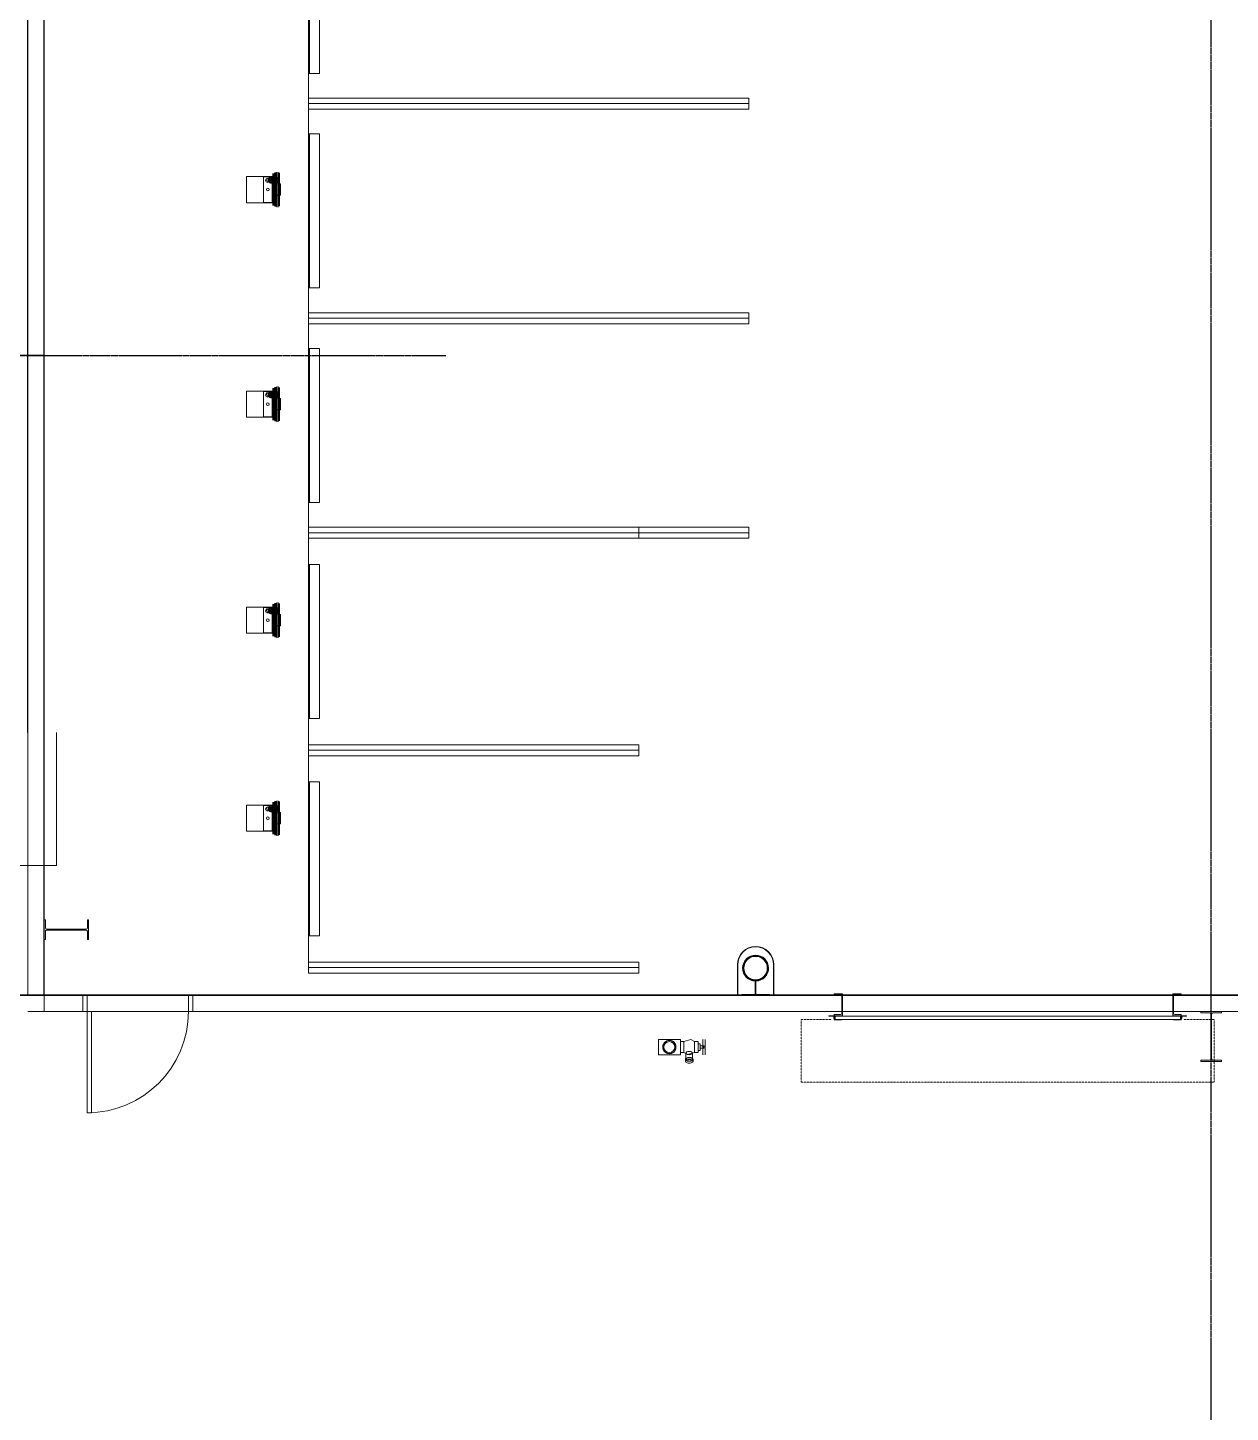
# Model space of a CAD drawing. Header units: millimetres. Extents: x -637480 to 299894, y -125373 to 39000.
# Drawn here: x 121070 to 131991, y -3792 to 8790 of the extents above; entities that cross this region are included whole.
import ezdxf

# ---------------------------------------------------------------- set-up
doc = ezdxf.new("R2010")
doc.units = ezdxf.units.MM
for name, pattern in [('Xref building Toll$0$_SBA Dash - Tight', [1.6, 1, -0.6]), ('Xref building Toll$0$CENTER', [7, 4, -1, 1, -1]), ('Xref building Toll$0$Grid Line', [22.225, 12.7, -3.175, 3.175, -3.175])]:
    doc.linetypes.add(name, pattern=pattern)
for name, color, linetype, lineweight in [('AM_BOR', 4, 'Continuous', 25), ('Xref building Toll$0$A-DOOR', 31, 'Continuous', 9), ('Xref building Toll$0$A-DOOR-FRAM', 31, 'Continuous', 9), ('Xref building Toll$0$A-DOOR-HDLN', 31, 'Continuous', 9), ('Xref building Toll$0$A-FLOR', 192, 'Continuous', 25), ('Xref building Toll$0$A-GENM', 13, 'Continuous', 9), ('Xref building Toll$0$A-WALL', 113, 'Continuous', 9), ('Xref building Toll$0$A-WALL-PATT', 111, 'Continuous', 9), ('Xref building Toll$0$C-PRKG', 70, 'Continuous', 9), ('Xref building Toll$0$E-ELEC-EQPM', 71, 'Continuous', 9), ('Xref building Toll$0$P-PIPE', 3, 'Continuous', 9), ('Xref building Toll$0$S-COLS', 52, 'Continuous', 9)]:
    doc.layers.add(name, color=color, linetype=linetype, lineweight=lineweight)
doc.layers.add('Xref building Toll$0$S-GRID', color=8, linetype='Continuous')

# ---------------------------------------------------------------- blocks, each defined once
blk = doc.blocks.new('Xref building Toll$0$Toll Grids')
at = {"layer": 'Xref building Toll$0$S-GRID', "linetype": 'Xref building Toll$0$Grid Line'}
for p, q in [((131818, -125373.3), (131818, 36031.5)), ((107519.9, 5810), (124871.1, 5810)), ((-9195.8, 0), (280997.7, 0))]:
    blk.add_line(p, q, dxfattribs=at)
blk = doc.blocks.new('Xref building Toll$0$_SBA 1SWING SPDoor 01a - 920W x 2700H AD-1991727-MASTER GROUND FLOOR')
at = {"layer": 'Xref building Toll$0$A-DOOR'}
for p, q in [((460, 965), (420, 965)), ((420, 45), (420, 965)), ((460, 965), (460, 45)), ((-500, 45), (-500, 45)), ((-500, 45), (-500, -45)), ((-500, 45), (-460, 45)), ((-500, 45), (-460, 45)), ((-500, -45), (-500, 45)), ((-460, -45), (-460, 45)), ((-460, 45), (-460, 45)), ((-460, 45), (-460, -45)), ((460, 45), (420, 45)), ((460, 45), (460, -45)), ((500, 45), (460, 45)), ((460, 45), (460, 45)), ((460, 45), (500, 45)), ((460, -45), (460, 45)), ((500, -45), (500, 45)), ((500, 45), (500, 45)), ((500, 45), (500, -45)), ((-460, -45), (-500, -45)), ((-500, -45), (-500, -45)), ((-460, -45), (-500, -45)), ((-460, -45), (-460, -45)), ((460, -45), (500, -45)), ((460, -45), (460, -45)), ((500, -45), (460, -45)), ((500, -45), (500, -45))]:
    blk.add_line(p, q, dxfattribs=at)
blk.add_arc((460, 45), 920, 90, 180, dxfattribs=at)
at = {"layer": 'Xref building Toll$0$A-DOOR-HDLN'}
for p, q in [((-990, 1482), (-990, 45)), ((530, 1482), (-990, 1482)), ((-460, 45), (-460, 1482)), ((420, 45), (420, 1482)), ((530, 45), (530, 1482)), ((-460, 45), (460, 45)), ((420, 45), (420, -1255)), ((-1120, -1255), (-1120, -45)), ((-460, -45), (-460, -1255)), ((930, -45), (930, -1255)), ((930, -1255), (-1120, -1255))]:
    blk.add_line(p, q, dxfattribs=at)
blk = doc.blocks.new('Xref building Toll$0$_SBA Linear Single Parking 90_2 - MHE1-1674282-MASTER GROUND FLOOR')
at = {"layer": 'Xref building Toll$0$C-PRKG'}
for p, q in [((50, 0), (-50, 0)), ((-50, 0), (-50, -4000)), ((-50, -4000), (-50, 0)), ((-50, 0), (50, 0)), ((-50, 0), (-50, 0)), ((0, 0), (1950, 0)), ((0, 0), (0, -4000)), ((50, -4000), (50, 0)), ((50, 0), (50, -4000)), ((50, 0), (50, 0)), ((275, -4.5), (275, 0)), ((275, 0), (275, 0)), ((275, 0), (275, -100)), ((1675, 0), (275, 0)), ((1675, 0), (275, 0)), ((2000, 0), (1900, 0)), ((1900, 0), (1900, -4000)), ((1900, -4000), (1900, 0)), ((1900, 0), (2000, 0)), ((1900, 0), (1900, 0)), ((1950, 0), (1950, -4000)), ((2000, -4000), (2000, 0)), ((2000, 0), (2000, -4000)), ((2000, 0), (2000, 0)), ((3850, -4000), (3850, 0)), ((3900, 0), (5850, 0)), ((3900, 0), (3900, -4000)), ((3950, -4000), (3950, 0)), ((4175, -4.5), (4175, 0)), ((4175, 0), (4175, 0)), ((4175, 0), (4175, -100)), ((5575, 0), (4175, 0)), ((5575, 0), (4175, 0)), ((275, -9.5), (275, -4.5)), ((1675, -9.5), (275, -9.5)), ((275, -9.5), (1675, -9.5)), ((275, -17.5), (275, -9.5)), ((275, -9.5), (275, -9.5)), ((275, -95), (275, -17.5)), ((275, -95), (275, -100)), ((275, -100), (1675, -100)), ((275, -100), (275, -100)), ((275, -100), (1675, -100)), ((1675, -100), (1675, 0)), ((1675, 0), (1675, 0)), ((1675, 0), (1675, -4.5)), ((1675, -4.5), (1675, -9.5)), ((1675, -9.5), (1675, -9.5)), ((1675, -9.5), (1675, -17.5)), ((1675, -17.5), (1675, -95)), ((1675, -100), (1675, -95)), ((1675, -100), (1675, -100)), ((2000, 0), (1900, 0)), ((1900, 0), (1900, -4000)), ((1900, -4000), (1900, 0)), ((1900, 0), (2000, 0)), ((1900, 0), (1900, 0)), ((1950, 0), (3900, 0)), ((1950, 0), (1950, -4000)), ((2000, -4000), (2000, 0)), ((2000, 0), (2000, -4000)), ((2000, 0), (2000, 0)), ((2225, -4.5), (2225, 0)), ((2225, 0), (2225, 0)), ((2225, 0), (2225, -100)), ((3625, 0), (2225, 0)), ((3625, 0), (2225, 0)), ((2225, -9.5), (2225, -4.5)), ((3625, -9.5), (2225, -9.5)), ((2225, -9.5), (3625, -9.5)), ((2225, -17.5), (2225, -9.5)), ((2225, -9.5), (2225, -9.5)), ((2225, -95), (2225, -17.5)), ((2225, -95), (2225, -100)), ((2225, -100), (3625, -100)), ((2225, -100), (2225, -100)), ((2225, -100), (3625, -100)), ((3625, -100), (3625, 0)), ((3625, 0), (3625, 0)), ((3625, 0), (3625, -4.5)), ((3625, -4.5), (3625, -9.5)), ((3625, -9.5), (3625, -9.5)), ((3625, -9.5), (3625, -17.5)), ((3625, -17.5), (3625, -95)), ((3625, -100), (3625, -95)), ((3625, -100), (3625, -100)), ((3950, 0), (3850, 0)), ((3850, 0), (3850, -4000)), ((3850, 0), (3950, 0)), ((3850, 0), (3850, 0)), ((3950, 0), (3850, 0)), ((3850, 0), (3850, -4000)), ((3850, -4000), (3850, 0)), ((3850, 0), (3950, 0)), ((3850, 0), (3850, 0)), ((3900, 0), (3900, -4000)), ((3950, 0), (3950, -4000)), ((3950, 0), (3950, 0)), ((3950, -4000), (3950, 0)), ((3950, 0), (3950, -4000)), ((3950, 0), (3950, 0)), ((4175, -9.5), (4175, -4.5)), ((5575, -9.5), (4175, -9.5)), ((4175, -9.5), (5575, -9.5)), ((4175, -17.5), (4175, -9.5)), ((4175, -9.5), (4175, -9.5)), ((4175, -95), (4175, -17.5)), ((4175, -95), (4175, -100)), ((4175, -100), (5575, -100)), ((4175, -100), (4175, -100)), ((4175, -100), (5575, -100)), ((-50, -4000), (50, -4000)), ((50, -4000), (-50, -4000)), ((-50, -4000), (-50, -4000)), ((50, -4000), (50, -4000)), ((1900, -4000), (2000, -4000)), ((2000, -4000), (1900, -4000)), ((1900, -4000), (1900, -4000)), ((1900, -4000), (2000, -4000)), ((2000, -4000), (1900, -4000)), ((1900, -4000), (1900, -4000)), ((2000, -4000), (2000, -4000)), ((2000, -4000), (2000, -4000)), ((3850, -4000), (3950, -4000)), ((3950, -4000), (3850, -4000)), ((3850, -4000), (3850, -4000)), ((3850, -4000), (3950, -4000)), ((3950, -4000), (3850, -4000)), ((3850, -4000), (3850, -4000)), ((3950, -4000), (3950, -4000)), ((3950, -4000), (3950, -4000))]:
    blk.add_line(p, q, dxfattribs=at)
blk = doc.blocks.new('Xref building Toll$0$_SBAMHE2-3000X1975 Parking 90_1 - MHE2-1684261-MASTER GROUND FLOOR')
at = {"layer": 'Xref building Toll$0$C-PRKG'}
for p, q in [((37.5, 0), (-62.5, 0)), ((-62.5, 0), (-62.5, -3000)), ((-62.5, -3000), (-62.5, 0)), ((-62.5, 0), (37.5, 0)), ((-62.5, 0), (-62.5, 0)), ((-12.5, 0), (1962.5, 0)), ((-12.5, 0), (-12.5, -3000)), ((37.5, -3000), (37.5, 0)), ((37.5, 0), (37.5, -3000)), ((37.5, 0), (37.5, 0)), ((275, -4.5), (275, 0)), ((275, 0), (275, 0)), ((275, 0), (275, -100)), ((1675, 0), (275, 0)), ((1675, 0), (275, 0)), ((2012.5, 0), (1912.5, 0)), ((1912.5, 0), (1912.5, -3000)), ((1912.5, -3000), (1912.5, 0)), ((1912.5, 0), (2012.5, 0)), ((1912.5, 0), (1912.5, 0)), ((1962.5, 0), (1962.5, -3000)), ((2012.5, -3000), (2012.5, 0)), ((2012.5, 0), (2012.5, -3000)), ((2012.5, 0), (2012.5, 0)), ((275, -9.5), (275, -4.5)), ((1675, -9.5), (275, -9.5)), ((275, -9.5), (1675, -9.5)), ((275, -17.5), (275, -9.5)), ((275, -9.5), (275, -9.5)), ((275, -95), (275, -17.5)), ((275, -95), (275, -100)), ((275, -100), (1675, -100)), ((275, -100), (275, -100)), ((275, -100), (1675, -100)), ((1675, -100), (1675, 0)), ((1675, 0), (1675, 0)), ((1675, 0), (1675, -4.5)), ((1675, -4.5), (1675, -9.5)), ((1675, -9.5), (1675, -9.5)), ((1675, -9.5), (1675, -17.5)), ((1675, -17.5), (1675, -95)), ((1675, -100), (1675, -95)), ((1675, -100), (1675, -100)), ((2012.5, 0), (1912.5, 0)), ((1912.5, 0), (1912.5, -3000)), ((1912.5, -3000), (1912.5, 0)), ((1912.5, 0), (2012.5, 0)), ((1912.5, 0), (1912.5, 0)), ((1962.5, 0), (3937.5, 0)), ((1962.5, 0), (1962.5, -3000)), ((2012.5, -3000), (2012.5, 0)), ((2012.5, 0), (2012.5, -3000)), ((2012.5, 0), (2012.5, 0)), ((2250, -4.5), (2250, 0)), ((2250, 0), (2250, 0)), ((2250, 0), (2250, -100)), ((3650, 0), (2250, 0)), ((3650, 0), (2250, 0)), ((2250, -9.5), (2250, -4.5)), ((3650, -9.5), (2250, -9.5)), ((2250, -9.5), (3650, -9.5)), ((2250, -17.5), (2250, -9.5)), ((2250, -9.5), (2250, -9.5)), ((2250, -95), (2250, -17.5)), ((2250, -95), (2250, -100)), ((2250, -100), (3650, -100)), ((2250, -100), (2250, -100)), ((2250, -100), (3650, -100)), ((3650, -100), (3650, 0)), ((3650, 0), (3650, 0)), ((3650, 0), (3650, -4.5)), ((3650, -4.5), (3650, -9.5)), ((3650, -9.5), (3650, -9.5)), ((3650, -9.5), (3650, -17.5)), ((3650, -17.5), (3650, -95)), ((3650, -100), (3650, -95)), ((3650, -100), (3650, -100)), ((3987.5, 0), (3887.5, 0)), ((3887.5, 0), (3887.5, -3000)), ((3887.5, -3000), (3887.5, 0)), ((3887.5, 0), (3987.5, 0)), ((3887.5, 0), (3887.5, 0)), ((3937.5, 0), (3937.5, -3000)), ((3987.5, -3000), (3987.5, 0)), ((3987.5, 0), (3987.5, -3000)), ((3987.5, 0), (3987.5, 0)), ((-62.5, -3000), (37.5, -3000)), ((37.5, -3000), (-62.5, -3000)), ((-62.5, -3000), (-62.5, -3000)), ((37.5, -3000), (37.5, -3000)), ((1912.5, -3000), (2012.5, -3000)), ((2012.5, -3000), (1912.5, -3000)), ((1912.5, -3000), (1912.5, -3000)), ((1912.5, -3000), (2012.5, -3000)), ((2012.5, -3000), (1912.5, -3000)), ((1912.5, -3000), (1912.5, -3000)), ((2012.5, -3000), (2012.5, -3000)), ((2012.5, -3000), (2012.5, -3000)), ((3887.5, -3000), (3987.5, -3000)), ((3987.5, -3000), (3887.5, -3000)), ((3887.5, -3000), (3887.5, -3000)), ((3987.5, -3000), (3987.5, -3000))]:
    blk.add_line(p, q, dxfattribs=at)
blk = doc.blocks.new('Xref building Toll$0$CST_ Charging Station - Forklift - Standard-1400537-MASTER GROUND FLOOR')
at = {"layer": 'Xref building Toll$0$E-ELEC-EQPM'}
for p, q in [((86, 353), (-152, 353)), ((-152, 353), (-152, 118)), ((86, 118), (86, 353)), ((-152, 201), (86, 201)), ((86, 201), (-152, 201)), ((-152, 201), (-152, 201)), ((-152, 118), (-152, 201)), ((-152, 201), (-152, 118)), ((83, 201), (-149, 201)), ((-149, 201), (-149, 201)), ((-149, 201), (83, 201)), ((-149, 201), (-149, 122)), ((-149, 201), (-149, 122)), ((25, 135), (25, 90)), ((54, 145), (27, 143)), ((27, 143), (27, 131)), ((27, 131), (54, 132)), ((38, 157), (40, 142)), ((82, 143), (54, 145)), ((54, 132), (82, 131)), ((69, 142), (71, 157)), ((82, 131), (82, 143)), ((83, 201), (83, 201)), ((83, 122), (83, 201)), ((83, 201), (83, 122)), ((84, 90), (84, 135)), ((86, 201), (86, 201)), ((86, 201), (86, 118)), ((86, 201), (86, 118)), ((-152, 118), (86, 118)), ((-152, 118), (-152, 118)), ((-152, 118), (86, 118)), ((86, 118), (-152, 118)), ((83, 122), (-149, 122)), ((-149, 122), (-149, 122)), ((-149, 122), (83, 122)), ((29, 122), (-92, 122)), ((-92, 122), (-92, 122)), ((-92, 122), (29, 122)), ((-92, 122), (-92, 120)), ((-92, 122), (-92, 120)), ((29, 120), (-92, 120)), ((-92, 120), (-92, 120)), ((-92, 120), (29, 120)), ((-84, 49), (-84, 122)), ((-84, 122), (-84, 122)), ((-84, 122), (-84, 45)), ((-84, 122), (18, 122)), ((-84, 122), (18, 122)), ((-84, 45), (-84, 49)), ((-84, 49), (-84, 49)), ((-84, 49), (18, 49)), ((-84, 49), (18, 49)), ((-84, 45), (-84, 45)), ((18, 45), (-84, 45)), ((-84, 45), (18, 45)), ((18, 45), (18, 122)), ((18, 122), (18, 122)), ((18, 122), (18, 49)), ((18, 49), (18, 49)), ((18, 49), (18, 45)), ((18, 45), (18, 45)), ((27, 83), (37, 68)), ((29, 122), (29, 122)), ((29, 120), (29, 122)), ((29, 122), (29, 120)), ((29, 120), (29, 120)), ((72, 68), (82, 83)), ((83, 122), (83, 122)), ((86, 118), (86, 118))]:
    blk.add_line(p, q, dxfattribs=at)
at = {"layer": 'Xref building Toll$0$E-ELEC-EQPM', "flags": 128}
for points in [[(-193, 78), (-156, 78), (-63, 78), (-33, 78)], [(-33, 78), (-135, 78), (-190, 78), (-193, 78)], [(-193, 68), (-156, 68), (-63, 68), (-33, 68)], [(-33, 68), (-135, 68), (-190, 68), (-193, 68)], [(-187, 97), (-151, 97), (-58, 97), (-33, 97)], [(-33, 97), (-133, 97), (-185, 97), (-187, 97)], [(-187, 87), (-151, 87), (-58, 87), (-33, 87)], [(-33, 87), (-133, 87), (-185, 87), (-187, 87)], [(-185, 65), (-148, 65), (-56, 65), (-33, 65)], [(-33, 65), (-132, 65), (-183, 65), (-185, 65)], [(-185, 55), (-148, 55), (-56, 55), (-33, 55)], [(-33, 55), (-132, 55), (-183, 55), (-185, 55)], [(-179, 116), (-143, 116), (-52, 116), (-33, 116)], [(-33, 116), (-130, 116), (-178, 116), (-179, 116)], [(-179, 106), (-143, 106), (-52, 106), (-33, 106)], [(-33, 106), (-130, 106), (-178, 106), (-179, 106)], [(113, 116), (77, 116), (-15, 116), (-33, 116)], [(-33, 116), (63, 116), (112, 116), (113, 116)], [(113, 106), (77, 106), (-15, 106), (-33, 106)], [(-33, 106), (63, 106), (112, 106), (113, 106)], [(121, 97), (84, 97), (-8, 97), (-33, 97)], [(-33, 97), (66, 97), (119, 97), (121, 97)], [(121, 87), (84, 87), (-8, 87), (-33, 87)], [(-33, 87), (66, 87), (119, 87), (121, 87)], [(126, 78), (90, 78), (-3, 78), (-33, 78)], [(-33, 78), (69, 78), (124, 78), (126, 78)], [(126, 68), (90, 68), (-3, 68), (-33, 68)], [(-33, 68), (69, 68), (124, 68), (126, 68)], [(119, 65), (82, 65), (-10, 65), (-33, 65)], [(-33, 65), (66, 65), (117, 65), (119, 65)], [(119, 55), (82, 55), (-10, 55), (-33, 55)], [(-33, 55), (66, 55), (117, 55), (119, 55)]]:
    blk.add_lwpolyline(points, dxfattribs=at)
at = {"layer": 'Xref building Toll$0$E-ELEC-EQPM'}
for centre, radius, start, end in [((-33, 161), 12.7, 360, 180), ((-33, 161), 12.7, 0, 180), ((-33, 161), 12.7, 180, 360), ((-33, 161), 12.7, 180, 360), ((51, 161), 19.1, 360, 180), ((51, 161), 19, 0, 180), ((51, 161), 19.1, 180, 360), ((51, 161), 19, 180, 360), ((54, 73), 12, 90, 270), ((54, 73), 12, 90, 270), ((54, 73), 6.44, 90, 270), ((54, 73), 5.14, 90, 270), ((54, 73), 5.14, 90, 270), ((54, 73), 12, 270, 90), ((54, 73), 12, 270, 90), ((54, 73), 6.44, 270, 90), ((54, 73), 5.14, 270, 90), ((54, 73), 5.14, 270, 90)]:
    blk.add_arc(centre, radius, start, end, dxfattribs=at)
for centre, major_axis, start_param, end_param in [((54, 135), (29.4, 0), 1.570796, 4.712389), ((54, 143), (27.2, 0), 3.141593, 6.283185), ((54, 131), (27.2, 0), 3.141593, 6.283185), ((54, 158), (16.2, 0), 1.570796, 4.712389), ((54, 143), (14.5, 0), 1.570796, 4.712389), ((54, 158), (16.2, 0), 4.712389, 7.853982), ((54, 135), (29.4, 0), 4.712389, 7.853982), ((54, 143), (14.5, 0), 4.712389, 7.853982), ((54, 90), (29.4, 0), 1.570796, 4.712389), ((54, 73), (18.6, 0), 1.570796, 4.712389), ((54, 90), (29.4, 0), 4.712389, 7.853982), ((54, 73), (18.6, 0), 4.712389, 7.853982)]:
    blk.add_ellipse(centre, major_axis=major_axis, ratio=0.642788, start_param=start_param, end_param=end_param, dxfattribs=at)
blk = doc.blocks.new('Xref building Toll$0$UB-Universal Beam-Column - C1_5_460UB67-1337976-MASTER GROUND FLOOR')
at = {"layer": 'Xref building Toll$0$S-COLS', "lineweight": 18}
for p, q in [((-95, 227), (95, 227)), ((-95, 214.3), (-95, 227)), ((-15.65, 214.3), (-95, 214.3)), ((-4.25, -202.9), (-4.25, 202.9)), ((4.25, 202.9), (4.25, -202.9)), ((95, 214.3), (15.65, 214.3)), ((95, 227), (95, 214.3)), ((-95, -214.3), (-15.65, -214.3)), ((-95, -227), (-95, -214.3)), ((95, -227), (-95, -227)), ((15.65, -214.3), (95, -214.3)), ((95, -214.3), (95, -227))]:
    blk.add_line(p, q, dxfattribs=at)
at = {"layer": 'Xref building Toll$0$S-COLS'}
for p, q in [((-95, 227), (-95, 227)), ((-95, 214.3), (-95, 214.3)), ((95, 227), (95, 227)), ((95, 214.3), (95, 214.3)), ((-95, -214.3), (-95, -214.3)), ((-95, -227), (-95, -227)), ((95, -214.3), (95, -214.3)), ((95, -227), (95, -227))]:
    blk.add_line(p, q, dxfattribs=at)
at = {"layer": 'Xref building Toll$0$S-COLS', "lineweight": 18}
for centre, start, end in [((-15.65, 202.9), 360, 90), ((15.65, 202.9), 90, 180), ((-15.65, -202.9), 270, 360), ((15.65, -202.9), 180, 270)]:
    blk.add_arc(centre, 11.4, start, end, dxfattribs=at)
blk = doc.blocks.new('Xref building Toll$0$_SBA ROLLER LVDoor_C Clip At Side - 3000W x 5000H-2001799-MASTER GROUND FLOOR')
at = {"layer": 'Xref building Toll$0$A-DOOR', "linetype": 'Xref building Toll$0$CENTER'}
for p, q in [((-1800, 75), (-1800, 75)), ((1800, 75), (1800, 75)), ((-362, -147), (0, -147)), ((0, -147), (-362, -147)), ((362, -147), (0, -147)), ((362, -147), (0, -147))]:
    blk.add_line(p, q, dxfattribs=at)
at = {"layer": 'Xref building Toll$0$A-DOOR'}
for p, q in [((-1500, 87), (-1575, 87)), ((-1575, 87), (-1575, 75)), ((-1575, 75), (-1575, 87)), ((-1575, 87), (-1500, 87)), ((-1575, 87), (-1575, 87)), ((-1575, 75), (-1518, 75)), ((-1518, 75), (-1575, 75)), ((-1575, 75), (-1575, 75)), ((-1506, 63), (-1506, -89)), ((-1506, -89), (-1506, 63)), ((-1500, -113), (-1500, 87)), ((-1500, 87), (-1500, -113)), ((-1500, 87), (-1500, 87)), ((1500, 87), (1500, -113)), ((1575, 87), (1500, 87)), ((1500, 87), (1575, 87)), ((1500, -113), (1500, 87)), ((1500, 87), (1500, 87)), ((1506, -89), (1506, 63)), ((1506, 63), (1506, -89)), ((1518, 75), (1575, 75)), ((1575, 75), (1518, 75)), ((1575, 75), (1575, 87)), ((1575, 87), (1575, 75)), ((1575, 87), (1575, 87)), ((1575, 75), (1575, 75)), ((-1575, -113), (-1625, -113)), ((-1625, -113), (-1625, -118)), ((-1625, -118), (-1625, -113)), ((-1625, -113), (-1575, -113)), ((-1625, -113), (-1625, -113)), ((-1625, -118), (-1580, -118)), ((-1580, -118), (-1625, -118)), ((-1625, -118), (-1625, -118)), ((-1580, -118), (-1580, -138)), ((-1580, -138), (-1580, -118)), ((-1580, -118), (-1580, -118)), ((-1518, -101), (-1575, -101)), ((-1575, -101), (-1575, -113)), ((-1575, -113), (-1575, -101)), ((-1575, -101), (-1518, -101)), ((-1575, -101), (-1575, -101)), ((-1575, -113), (-1500, -113)), ((-1500, -113), (-1575, -113)), ((-1575, -113), (-1575, -113)), ((-1575, -138), (-1575, -113)), ((-1575, -113), (-1575, -138)), ((-1575, -113), (-1575, -113)), ((1568, -117), (-1568, -117)), ((-1568, -117), (-1568, -147)), ((-1500, -113), (-1500, -113)), ((1500, -113), (1575, -113)), ((1575, -113), (1500, -113)), ((1500, -113), (1500, -113)), ((1575, -101), (1518, -101)), ((1518, -101), (1575, -101)), ((1568, -147), (1568, -117)), ((1575, -113), (1575, -101)), ((1575, -101), (1575, -113)), ((1575, -101), (1575, -101)), ((1575, -113), (1575, -113)), ((1625, -113), (1575, -113)), ((1575, -113), (1575, -138)), ((1575, -138), (1575, -113)), ((1575, -113), (1625, -113)), ((1575, -113), (1575, -113)), ((1580, -118), (1625, -118)), ((1580, -138), (1580, -118)), ((1580, -118), (1580, -138)), ((1625, -118), (1580, -118)), ((1580, -118), (1580, -118)), ((1625, -118), (1625, -113)), ((1625, -113), (1625, -118)), ((1625, -113), (1625, -113)), ((1625, -118), (1625, -118)), ((-1580, -138), (-1575, -138)), ((-1575, -138), (-1580, -138)), ((-1580, -138), (-1580, -138)), ((-1575, -138), (-1575, -138)), ((-1568, -147), (1568, -147)), ((1575, -138), (1580, -138)), ((1580, -138), (1575, -138)), ((1575, -138), (1575, -138)), ((1580, -138), (1580, -138))]:
    blk.add_line(p, q, dxfattribs=at)
at = {"layer": 'Xref building Toll$0$A-DOOR', "linetype": 'Xref building Toll$0$_SBA Dash - Tight'}
for p, q in [((-1875, -147), (-1600, -147)), ((-1875, -147), (-1875, -717)), ((1600, -147), (1875, -147)), ((1875, -147), (1875, -717)), ((-1875, -717), (1875, -717))]:
    blk.add_line(p, q, dxfattribs=at)
at = {"layer": 'Xref building Toll$0$A-DOOR'}
for centre, start, end in [((-1518, 63), 0, 90), ((-1518, 63), 0, 90), ((1518, 63), 90, 180), ((1518, 63), 90, 180), ((-1518, -89), 270, 0), ((-1518, -89), 270, 0), ((1518, -89), 180, 270), ((1518, -89), 180, 270)]:
    blk.add_arc(centre, 12, start, end, dxfattribs=at)
at = {"layer": 'Xref building Toll$0$A-DOOR-FRAM'}
for p, q in [((-1562, 75), (-1562, 75)), ((1562, 75), (-1562, 75)), ((1562, 75), (1562, 75)), ((-1575, -151), (-1575, -113)), ((-1575, -113), (-1505, -113)), ((-1575, -113), (-1575, -113)), ((-1505, -115), (-1573, -115)), ((-1573, -115), (-1573, -149)), ((-1573, -115), (-1573, -115)), ((-1505, -113), (-1505, -115)), ((-1505, -113), (-1505, -113)), ((-1505, -115), (-1505, -115)), ((1505, -115), (1505, -113)), ((1505, -113), (1575, -113)), ((1505, -113), (1505, -113)), ((1573, -115), (1505, -115)), ((1505, -115), (1505, -115)), ((1573, -149), (1573, -115)), ((1573, -115), (1573, -115)), ((1575, -113), (1575, -151)), ((1575, -113), (1575, -113)), ((-1505, -151), (-1575, -151)), ((-1575, -151), (-1575, -151)), ((-1573, -149), (-1505, -149)), ((-1573, -149), (-1573, -149)), ((-1505, -149), (-1505, -151)), ((-1505, -149), (-1505, -149)), ((-1505, -151), (-1505, -151)), ((1505, -149), (1573, -149)), ((1505, -151), (1505, -149)), ((1505, -149), (1505, -149)), ((1575, -151), (1505, -151)), ((1505, -151), (1505, -151)), ((1573, -149), (1573, -149)), ((1575, -151), (1575, -151))]:
    blk.add_line(p, q, dxfattribs=at)
at = {"layer": 'Xref building Toll$0$A-DOOR-FRAM', "lineweight": 18}
for p, q in [((-1505, -113), (-1575, -113)), ((-1575, -113), (-1575, -151)), ((-1573, -149), (-1573, -115)), ((-1573, -115), (-1505, -115)), ((-1505, -115), (-1505, -113)), ((1575, -113), (1505, -113)), ((1505, -113), (1505, -115)), ((1505, -115), (1573, -115)), ((1573, -115), (1573, -149)), ((1575, -151), (1575, -113)), ((-1575, -151), (-1505, -151)), ((-1505, -149), (-1573, -149)), ((-1505, -151), (-1505, -149)), ((1505, -149), (1505, -151)), ((1573, -149), (1505, -149)), ((1505, -151), (1575, -151))]:
    blk.add_line(p, q, dxfattribs=at)
blk = doc.blocks.new('Xref building Toll$0$_SBA 1SWING SPDoor 01a - 920W x 2040H WD-1991709-MASTER GROUND FLOOR')
at = {"layer": 'Xref building Toll$0$A-DOOR'}
for p, q in [((460, 995), (420, 995)), ((420, 75), (420, 995)), ((460, 995), (460, 75)), ((-500, 75), (-500, 75)), ((-500, 75), (-500, -75)), ((-500, 75), (-460, 75)), ((-500, 75), (-460, 75)), ((-500, -75), (-500, 75)), ((-460, -75), (-460, 75)), ((-460, 75), (-460, 75)), ((-460, 75), (-460, -75)), ((460, 75), (420, 75)), ((460, 75), (460, -75)), ((500, 75), (460, 75)), ((460, 75), (460, 75)), ((460, 75), (500, 75)), ((460, -75), (460, 75)), ((500, -75), (500, 75)), ((500, 75), (500, 75)), ((500, 75), (500, -75)), ((-460, -75), (-500, -75)), ((-500, -75), (-500, -75)), ((-460, -75), (-500, -75)), ((-460, -75), (-460, -75)), ((460, -75), (500, -75)), ((460, -75), (460, -75)), ((500, -75), (460, -75)), ((500, -75), (500, -75))]:
    blk.add_line(p, q, dxfattribs=at)
blk.add_arc((460, 75), 920, 90, 180, dxfattribs=at)
at = {"layer": 'Xref building Toll$0$A-DOOR-HDLN'}
blk.add_line((-460, 75), (460, 75), dxfattribs=at)
blk = doc.blocks.new('Xref building Toll$0$UB-Universal Beam-Column - C1_5_410-2140506-MASTER GROUND FLOOR')
at = {"layer": 'Xref building Toll$0$S-COLS', "lineweight": 18}
for p, q in [((89, 201.5), (-89, 201.5)), ((-89, 201.5), (-89, 190.5)), ((-89, 190.5), (-15.65, 190.5)), ((-4.25, 179.1), (-4.25, -179.1)), ((4.25, -179.1), (4.25, 179.1)), ((15.65, 190.5), (89, 190.5)), ((89, 190.5), (89, 201.5)), ((-15.65, -190.5), (-89, -190.5)), ((-89, -190.5), (-89, -201.5)), ((-89, -201.5), (89, -201.5)), ((89, -190.5), (15.65, -190.5)), ((89, -201.5), (89, -190.5))]:
    blk.add_line(p, q, dxfattribs=at)
at = {"layer": 'Xref building Toll$0$S-COLS'}
for p, q in [((-89, 201.5), (-89, 201.5)), ((-89, 190.5), (-89, 190.5)), ((89, 201.5), (89, 201.5)), ((89, 190.5), (89, 190.5)), ((-89, -190.5), (-89, -190.5)), ((-89, -201.5), (-89, -201.5)), ((89, -190.5), (89, -190.5)), ((89, -201.5), (89, -201.5))]:
    blk.add_line(p, q, dxfattribs=at)
at = {"layer": 'Xref building Toll$0$S-COLS', "lineweight": 18}
for centre, start, end in [((-15.65, 179.1), 0, 90), ((15.65, 179.1), 90, 180), ((-15.65, -179.1), 270, 0), ((15.65, -179.1), 180, 270)]:
    blk.add_arc(centre, 11.4, start, end, dxfattribs=at)
blk = doc.blocks.new('Xref building Toll$0$DWP_Downpipe - 225mm-1784187-MASTER GROUND FLOOR')
at = {"layer": 'Xref building Toll$0$P-PIPE'}
for radius, start, end in [(113, 360, 180), (112, 0, 180), (107, 0, 180), (108, 0, 180), (113, 180, 360), (112, 180, 360), (107, 180, 0), (108, 180, 360)]:
    blk.add_arc((-34, 236), radius, start, end, dxfattribs=at)
blk = doc.blocks.new('Xref building Toll$0$IVS-GM-DownPipe Cover - DP 225mm-V308-MASTER GROUND FLOOR')
at = {"layer": 'Xref building Toll$0$A-GENM'}
for p, q in [((-162.5, 275), (-215.5, 275)), ((-215.5, 275), (-215.5, 272)), ((-215.5, 275), (-215.5, 275)), ((-215.5, 272), (-165.5, 272)), ((-215.5, 272), (-215.5, 272)), ((-165.5, 272), (-165.5, 0)), ((-165.5, 272), (-165.5, 272)), ((-162.5, 0), (-162.5, 275)), ((-162.5, 275), (-162.5, 275)), ((215.5, 275), (162.5, 275)), ((162.5, 275), (162.5, 0)), ((162.5, 275), (162.5, 275)), ((165.5, 0), (165.5, 272)), ((165.5, 272), (215.5, 272)), ((165.5, 272), (165.5, 272)), ((215.5, 272), (215.5, 275)), ((215.5, 275), (215.5, 275)), ((215.5, 272), (215.5, 272))]:
    blk.add_line(p, q, dxfattribs=at)
for radius in [165.5, 162.5]:
    blk.add_arc((0, 0), radius, 180, 360, dxfattribs=at)
blk = doc.blocks.new('Xref building Toll$0$DPS_Downpipe Clamp - D225-1784501-MASTER GROUND FLOOR')
at = {"layer": 'Xref building Toll$0$A-GENM'}
for p, q in [((125, 244), (-125, 244)), ((-125, 244), (-125, 239)), ((-125, 239), (-125, 244)), ((-125, 244), (125, 244)), ((-125, 244), (-125, 244)), ((-125, 239), (-3, 239)), ((-3, 239), (-125, 239)), ((-125, 239), (-125, 239)), ((-3, 239), (-3, 117)), ((-3, 117), (-3, 239)), ((-3, 239), (-3, 239)), ((3, 117), (3, 239)), ((3, 239), (125, 239)), ((125, 239), (3, 239)), ((3, 239), (3, 117)), ((3, 239), (3, 239)), ((125, 239), (125, 244)), ((125, 244), (125, 239)), ((125, 244), (125, 244)), ((125, 239), (125, 239)), ((-3, 117), (-3, 117)), ((3, 117), (3, 117))]:
    blk.add_line(p, q, dxfattribs=at)
for radius, start, end in [(118, 91.2192, 88.7808), (118, 91.2192, 88.7808), (113, 0, 180), (112, 0, 180), (112, 180, 0), (113, 180, 360)]:
    blk.add_arc((0, 0), radius, start, end, dxfattribs=at)
blk = doc.blocks.new('Xref building Toll$0$HYD-SINGLE HEAD - Standard-1798686-MASTER GROUND FLOOR')
at = {"layer": 'Xref building Toll$0$A-GENM'}
for p, q in [((186, 128), (-14, 128)), ((-14, -12), (-14, 128)), ((-14, 128), (-14, -12)), ((186, -12), (186, 128)), ((186, 128), (186, -12)), ((390, 128), (390, -12)), ((400, 128), (400, 128)), ((400, 128), (400, 128)), ((410, -12), (410, 128)), ((217, 108), (186, 108)), ((186, 8), (186, 108)), ((186, 108), (186, 8)), ((186, 8), (217, 8)), ((217, 108), (217, 58)), ((217, 58), (217, 108)), ((217, 58), (217, 8)), ((217, 8), (217, 58)), ((236, 4), (236, -54)), ((296, -54), (296, 4)), ((347, 108), (315, 108)), ((315, 58), (315, 108)), ((315, 108), (315, 58)), ((315, 8), (315, 58)), ((315, 58), (315, 8)), ((315, 8), (347, 8)), ((347, 108), (347, 8)), ((347, 8), (347, 108)), ((367, 88), (347, 88)), ((347, 88), (347, 28)), ((347, 28), (347, 88)), ((347, 28), (367, 28)), ((367, 88), (367, 28)), ((367, 28), (367, 88)), ((400, 68), (367, 68)), ((367, 68), (367, 48)), ((367, 48), (367, 68)), ((367, 48), (400, 48)), ((400, 48), (400, 68)), ((400, 68), (400, 48)), ((-14, -12), (186, -12)), ((231, -54), (231, -71)), ((301, -71), (301, -54)), ((400, -12), (400, -12)), ((400, -12), (400, -12))]:
    blk.add_line(p, q, dxfattribs=at)
at = {"layer": 'Xref building Toll$0$A-GENM', "flags": 128}
for points in [[(217, 108), (282, 127), (315, 108)], [(390, -12), (390, 21), (390, 88), (390, 128), (390, 128)], [(390, 128), (390, 96), (390, 29), (390, -11), (390, -12)], [(410, 128), (410, 96), (410, 29), (410, -11), (410, -12)], [(410, -12), (410, 21), (410, 88), (410, 128), (410, 128)], [(315, 8), (251, -10), (217, 8)]]:
    blk.add_lwpolyline(points, dxfattribs=at)
at = {"layer": 'Xref building Toll$0$A-GENM'}
for centre, radius, start, end in [((86, 58), 60, 90, 270), ((86, 58), 50, 90, 270), ((86, 58), 50, 90, 270), ((86, 58), 60, 270, 90), ((86, 58), 50, 270, 90), ((86, 58), 50, 270, 90), ((400, 58), 10, 90, 270), ((400, 58), 10, 90, 270), ((400, 58), 10, 270, 90), ((400, 58), 10, 270, 90)]:
    blk.add_arc(centre, radius, start, end, dxfattribs=at)
for centre, major_axis, start_param, end_param in [((266, 4), (-30, 0), 3.141593, 6.283185), ((266, 4), (-30, 0), 0, 3.141593), ((266, -54), (-35, 0), 3.141593, 6.283185), ((266, -71), (-35, 0), 3.141593, 6.283185), ((266, -54), (-35, 0), 0, 3.141593), ((266, -71), (-35, 0), 0, 3.141593), ((266, -54), (30, 0), 0, 3.141593), ((266, -54), (-30, 0), 0, 3.141593)]:
    blk.add_ellipse(centre, major_axis=major_axis, ratio=0.5, start_param=start_param, end_param=end_param, dxfattribs=at)
for points in [[(86, 118), (83, 118), (79, 118), (74, 117), (71, 116), (69, 116), (67, 115), (64, 114), (61, 113), (58, 111), (56, 110), (53, 109), (51, 107), (46, 103), (42, 99), (37, 92), (33, 86), (31, 81), (29, 76), (28, 72), (27, 68), (27, 63), (26, 58), (27, 54), (27, 48), (29, 42), (31, 36), (32, 32), (34, 29), (37, 24), (42, 18), (46, 14), (50, 11), (52, 9), (54, 8), (56, 7), (58, 6), (61, 4), (64, 3), (67, 2), (69, 1), (71, 1), (74, 0), (79, -1), (83, -1), (86, -2)], [(86, -2), (90, -1), (94, -1), (99, 0), (102, 1), (104, 1), (106, 2), (109, 3), (112, 4), (115, 6), (117, 7), (119, 8), (122, 10), (126, 14), (131, 18), (136, 25), (140, 31), (142, 36), (144, 40), (145, 45), (146, 49), (146, 54), (146, 58), (146, 63), (146, 69), (144, 75), (142, 81), (141, 85), (139, 88), (136, 93), (131, 99), (126, 103), (123, 106), (121, 108), (119, 109), (117, 110), (115, 111), (112, 113), (109, 114), (106, 115), (104, 116), (102, 116), (99, 117), (94, 118), (90, 118), (86, 118)]]:
    blk.add_open_spline(points, degree=3, knots=[0, 0, 0, 0, 0.045455, 0.068182, 0.079545, 0.090909, 0.102273, 0.113636, 0.136364, 0.159091, 0.170455, 0.181818, 0.204545, 0.227273, 0.272727, 0.318182, 0.363636, 0.386364, 0.409091, 0.431818, 0.454545, 0.477273, 0.5, 0.522727, 0.545455, 0.590909, 0.613636, 0.636364, 0.659091, 0.681818, 0.727273, 0.772727, 0.795455, 0.806818, 0.818182, 0.829545, 0.840909, 0.863636, 0.886364, 0.897727, 0.909091, 0.920455, 0.931818, 0.954545, 1, 1, 1, 1], dxfattribs=at)
blk = doc.blocks.new('Xref building Toll')
at = {"layer": 'Xref building Toll$0$A-WALL-PATT', "lineweight": 9}
h = blk.add_hatch(dxfattribs=at)
h.set_pattern_fill('FP_1', color=256, style=0, pattern_type=2)
h.set_pattern_definition([(50, (-8000, -140012.5), (3643.68, -318.78), [381, -4191]), (355, (-8000, -140012.5), (-704.856, 3821.136), [304.8, -3352.8]), (100.451, (-7696.4, -140039), (2938.85, 3502.33), [323.8, -3561.8]), (46.184, (-8000, -138996.5), (5421.58, -840.86), [571.5, -6286.5]), (96.636, (-7548, -139066.6), (4748.05, 4948.55), [485.7, -5342.7]), (351.184, (-8000, -138996.5), (4748.1, 4948.5), [457.2, -5029.2]), (21, (-7492, -139250.5), (3032.29, -2045.304), [381, -4191]), (326, (-7492, -139250.5), (1236.04, 3683.76), [304.8, -3352.8]), (71.451, (-7239.3, -139421), (4268.34, 1638.425), [323.8, -3561.8]), (37.5, (-8000, -140012.5), (61.772, 1691.101), [167.64, -3144.52, 167.64, -3235.96, -3365.5]), (37.5, (-8000, -140012.5), (61.772, 1691.101), [-6715.76, 167.64, -3197.86]), (7.5, (-8000, -140012.5), (1336.393, 2003.611), [167.64, -1772.92, 167.64, -3068.32, -1282.7]), (7.5, (-8000, -140012.5), (1336.393, 2003.611), [-5176.52, 167.64, -1115.06]), (327.5, (-9132.8, -140012.5), (2711.818, -114.579), [167.64, -1102.36, 167.64, -3794.76, -5257.8]), (327.5, (-9132.8, -140012.5), (2711.818, -114.579), [-5232.4, 167.64, -5090.16]), (317.5, (-9640.8, -140012.5), (2962.586, 508.533), [167.64, -1483.36, 167.64, -2463.8, -3733.8]), (317.5, (-9640.8, -140012.5), (2962.586, 508.533), [-4282.44, 167.64, -3566.16])])
h.paths.add_polyline_path([(119376, 5810), (119376, 5660), (112150, 5660), (112150, 5810)], flags=0)
h.paths.add_polyline_path([(121220, 5810), (121220, 5660), (121070, 5660), (120376, 5660), (120376, 5810)], flags=0)
at = {"layer": 'Xref building Toll$0$A-FLOR'}
for p, q in [((121220, 0), (121220, 19850)), ((121070, 2386), (121070, 19090)), ((121220, 5810), (112000, 5810)), ((121220, 0), (121220, 5810)), ((119436, 0), (270000, 0)), ((121220, 0), (119436, 0)), ((153120, 0), (121220, 0))]:
    blk.add_line(p, q, dxfattribs=at)
at = {"layer": 'Xref building Toll$0$A-WALL', "lineweight": 18}
for p, q in [((121070, 2386), (121070, 0)), ((121570, 0), (121070, 0)), ((121570, -150), (121570, 0)), ((128464, 0), (122570, 0)), ((122570, 0), (122570, -150)), ((128464, -150), (128464, 0)), ((131476, 0), (131476, -150)), ((121070, -150), (121570, -150)), ((122570, -150), (128464, -150)), ((131476, -150), (137560, -150))]:
    blk.add_line(p, q, dxfattribs=at)
at = {"layer": 'Xref building Toll$0$A-WALL'}
for p, q in [((121220, -150), (121220, 0)), ((122570, -150), (121570, -150)), ((131476, -150), (128464, -150))]:
    blk.add_line(p, q, dxfattribs=at)
blk.add_blockref('Xref building Toll$0$Toll Grids', (0, 0))
at = {"layer": 'Xref building Toll$0$A-DOOR'}
for name, p in [('Xref building Toll$0$_SBA 1SWING SPDoor 01a - 920W x 2700H AD-1991727-MASTER GROUND FLOOR', (120402, 2431)), ('Xref building Toll$0$_SBA ROLLER LVDoor_C Clip At Side - 3000W x 5000H-2001799-MASTER GROUND FLOOR', (129970, -75))]:
    blk.add_blockref(name, p, dxfattribs=at)
at = {"layer": 'Xref building Toll$0$A-DOOR', "rotation": 180}
blk.add_blockref('Xref building Toll$0$_SBA 1SWING SPDoor 01a - 920W x 2040H WD-1991709-MASTER GROUND FLOOR', (122070, -75), dxfattribs=at)
at = {"layer": 'Xref building Toll$0$A-GENM', "rotation": 180}
for name, p in [('Xref building Toll$0$IVS-GM-DownPipe Cover - DP 225mm-V308-MASTER GROUND FLOOR', (127680.5, 275)), ('Xref building Toll$0$DPS_Downpipe Clamp - D225-1784501-MASTER GROUND FLOOR', (127680.5, 244.5))]:
    blk.add_blockref(name, p, dxfattribs=at)
at = {"layer": 'Xref building Toll$0$A-GENM'}
blk.add_blockref('Xref building Toll$0$HYD-SINGLE HEAD - Standard-1798686-MASTER GROUND FLOOR', (126811.5, -531), dxfattribs=at)
at = {"layer": 'Xref building Toll$0$C-PRKG'}
for name, p, rotation in [('Xref building Toll$0$_SBA Linear Single Parking 90_2 - MHE1-1674282-MASTER GROUND FLOOR', (123620, 4200), 89.99999999999991), ('Xref building Toll$0$_SBAMHE2-3000X1975 Parking 90_1 - MHE2-1684261-MASTER GROUND FLOOR', (123620, 262.5), 89.9999999999998)]:
    blk.add_blockref(name, p, dxfattribs=dict(at, rotation=rotation))
at = {"layer": 'Xref building Toll$0$E-ELEC-EQPM', "rotation": 90.00000000000132}
for p in [(123411.1, 7352.2), (123411.1, 5402.2), (123411.1, 3439.7), (123411.1, 1639.7)]:
    blk.add_blockref('Xref building Toll$0$CST_ Charging Station - Forklift - Standard-1400537-MASTER GROUND FLOOR', p, dxfattribs=at)
at = {"layer": 'Xref building Toll$0$P-PIPE'}
blk.add_blockref('Xref building Toll$0$DWP_Downpipe - 225mm-1784187-MASTER GROUND FLOOR', (127714, 8.5), dxfattribs=at)
at = {"layer": 'Xref building Toll$0$S-COLS'}
for name, p, rotation in [('Xref building Toll$0$UB-Universal Beam-Column - C1_5_410-2140506-MASTER GROUND FLOOR', (121421.5, 594.6), 89.99999999999953), ('Xref building Toll$0$UB-Universal Beam-Column - C1_5_460UB67-1337976-MASTER GROUND FLOOR', (131818, -377), 180)]:
    blk.add_blockref(name, p, dxfattribs=dict(at, rotation=rotation))

msp = doc.modelspace()

# ---------------------------------------------------------------- block references
at = {"layer": 'AM_BOR'}
msp.add_blockref('Xref building Toll', (0, 0), dxfattribs=at)

doc.saveas('drawing.dxf')
